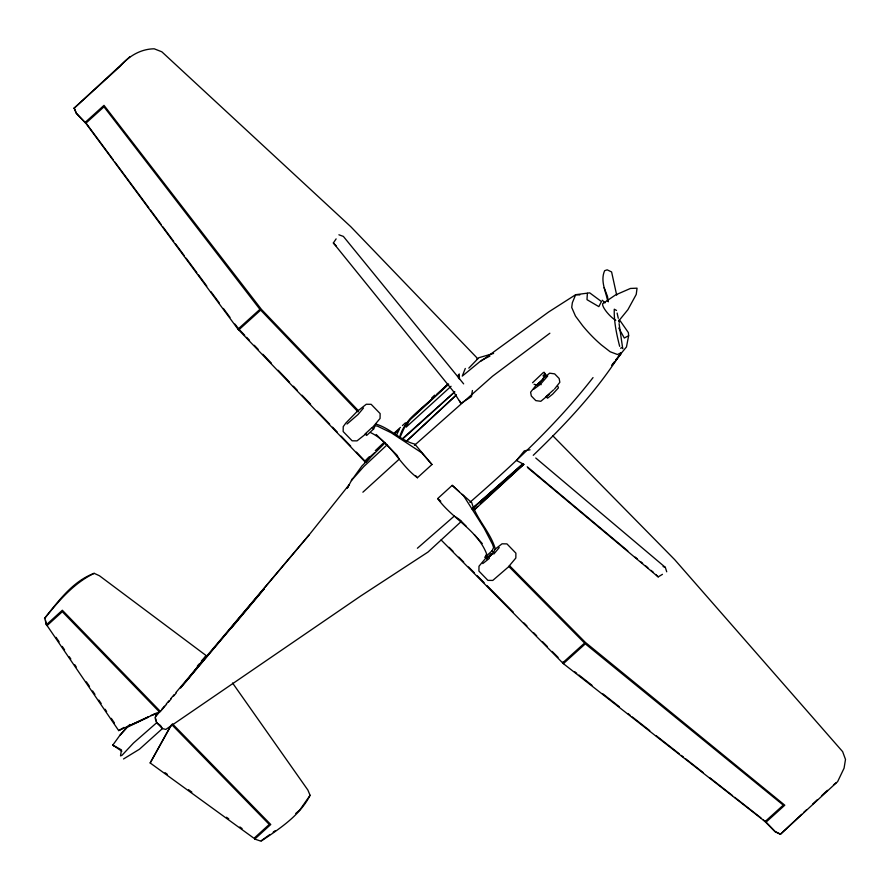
<?xml version="1.0" encoding="UTF-8"?>
<svg xmlns="http://www.w3.org/2000/svg" width="890" height="890" viewBox="0 0 890 890"><rect width="100%" height="100%" fill="white"/><g stroke="black" fill="none" stroke-linecap="round" stroke-linejoin="round"><path stroke-width="1.33" d="M587.378 293.3L586.988 299.663L598.837 306.627L601.462 301.554L589.681 292.843L575.663 294.701L548.663 311.967L481.256 360.995M472.39 390.521L471.511 396.562L460.909 403.381L452.999 390.888L333.361 242.97L336.131 238.887M619.195 322.458L620.119 320.734L628.373 332.615L628.64 335.708L626.471 346.933L615.747 359.916M399.443 437.913C404.138 419.146 422.216 409.011 434.943 396.072M165.751 729.411L162.403 728.576L156.707 722.725L155.283 717.351L156.607 713.635L150.977 715.438M399.888 437.657L406.129 423.762L410.012 419.168L447.792 384.391M534.056 384.302L536.837 384.97L539.106 383.29L543.067 379.073L544.947 373.978L542.967 375.858M465.292 368.449L462.255 376.114L481.434 360.361L489.923 356.1M347.178 488.41L352.551 478.431M370.018 457.104L365.523 462.366L237.975 329.144L85.818 123.243L76.262 113.364L74.182 108.068L129.996 56.604M74.182 108.068L76.351 113.175L85.818 123.243L103.985 106.833L259.925 309.342L237.975 329.144M47.47 624.758L47.081 625.57L118.682 730.59L160.422 711.477L62.333 610.24L46.336 624.802L44.756 618.049C58.684 600.895 72.691 581.281 94.162 573.327L99.446 575.763L206.269 655.663L186.01 681.584M46.336 624.802L45.546 620.43M234.949 324.071L239.01 329.311L238.731 329.912L260.67 310.109L358.058 411.87M118.682 730.59L123.977 727.408M155.283 717.351L156.851 714.036M150.176 762.964L171.648 724.516L269.247 824.44L254.017 838.302L150.176 762.964L170.791 725.695M231.089 628.473L264.319 588.635L180.481 687.97L231.745 627.083M175.986 692.465L308.997 535.068L349.036 484.872L347.879 487.297M373.622 429.013L372.12 427.478L365.134 433.908L366.624 435.455L373.622 429.013L375.168 425.732L377.549 426.154L391.266 432.807L421.816 452.865L431.95 464.513L417.41 477.752C399.832 464.958 390.688 442.185 370.563 432.584M374.734 452.598L364.767 461.587L368.983 457.315M365.523 462.366L369.695 458.128M232.557 682.997L307.873 790.042L310.087 795.304C299.674 815.807 279.549 828.668 261.037 841.195L254.774 839.07L255.163 838.247M462.233 494.328L471.756 502.65C476.484 519.148 490.379 532.02 495.263 548.785L493.583 552.334L486.596 558.775L485.095 557.229L486.641 553.947C477.563 530.129 451.975 518.536 437.68 498.578L452.22 485.35L459.229 491.636M487.709 556.395L486.596 558.775L490.924 553.78M485.095 557.229L492.081 550.799L493.627 547.517L492.537 544.357L484.238 528.382L463.723 495.941L452.22 485.35M763.064 819.568L775.045 831.705L780.374 834.308L837.646 781.598L844.076 768.181L845.5 759.437L842.641 751.649L674.731 559.699L552.612 435.577M765.244 821.281L765.867 822.316L784.802 805.205L585.342 642.369L509.625 565.795M780.374 834.308L801.645 814.339M396.562 434.921L399.432 429.191L394.426 433.953M310.087 795.304L299.785 810.011L295.736 813.471M547.728 375.981L540.508 384.202L533.722 389.253M363.498 408.009L358.047 414.495L347.022 424.018M492.504 553.791L489.211 556.995L491.903 554.047M499.257 547.572L493.805 554.058M121.852 751.26L112.83 745.075L120.161 734.94L129.795 724.482M611.753 365.356L614.144 362.085M197.358 666.165L198.971 664.096M611.997 365.445L621.242 353.608M74.093 108.269L120.25 66.227C128.805 56.126 140.665 48.972 154.215 48.805L161.846 51.809L350.827 226.739L477.819 358.759L468.808 368.126M44.5 618.606C58.551 601.139 73.614 583.25 94.162 573.327M308.997 535.068L232.079 626.371M593.029 377.605C557.04 423.952 513.975 463.89 469.887 502.349M156.484 715.638L159.143 712.478M161.802 709.319L164.461 706.159M166.23 704.046L168.889 700.886M170.669 698.784L174.206 694.567M160.422 711.477L166.597 704.257M168.366 702.199L171.013 699.106M173.661 696.013L176.309 692.921M535.947 385.426L530.607 392.201L531.308 395.983L535.802 400.611L540.808 401.301L549.408 394.148M553.558 389.865L546.048 396.628L547.55 398.175L552.657 394.148L558.442 387.851L557.819 386.204M554.503 389.052L559.843 382.277L559.143 378.495L554.648 373.867L549.653 373.177L543.056 378.539M120.039 735.207L126.959 727.375L147.651 717.485M372.432 427.556L380.063 418.467L380.13 413.583L371.163 404.327L366.28 404.249L357.035 411.569L345.798 423.095L343.228 426.666L343.162 431.539L352.128 440.806L357.012 440.873L366.257 433.564M201.396 660.992L206.269 655.663M486.619 557.14L478.987 566.229L478.931 571.102L487.898 580.369L492.771 580.436L508.201 567.119L515.833 558.03L515.889 553.146L506.933 543.89L502.049 543.812L494.684 549.508M364.767 461.587L369.55 456.626M375.291 450.674L383.267 443.142M533.244 455.313C565.662 424.152 596.979 390.944 620.986 352.763L617.504 354.52L610.184 351.772L601.295 344.875A67.684 28.981 48.6 0 1 582.627 325.695L575.463 316.072L571.714 307.451L572.337 302.745L575.663 294.701L579.779 294.935M385.403 442.53L361.963 465.926L351.416 480.567L363.81 466.538L387.439 444.522M431.617 398.019L434.632 395.16M532.554 382.756L543.445 372.432L544.313 372.332L545.793 375.38L544.335 373.489L547.105 376.325M543.067 379.073L536.837 384.97L540.653 381.81M803.626 812.492L806.607 809.722M812.57 804.171L817.532 799.554M821.503 795.849L827.455 790.309M406.897 440.784L456.425 394.837M406.318 441.462L456.047 395.349M473.78 510.448L523.598 464.458L480.645 503.629M436.957 394.214L448.037 384.002M448.705 384.235L411.18 418.756L409.022 421.081L406.096 427.189L451.063 386.282M461.454 521.284L428.001 552.067L360.661 596.033L166.497 728.955M394.37 432.974L400.422 427.423M402.447 425.576L405.473 422.806M473.491 510.159L477.585 506.432M47.081 625.57L62.311 611.708L159.655 712.189M362.886 492.203L399.232 459.151M254.774 839.07L270.76 824.507L172.415 723.815M85.073 122.475L104.008 105.354L261.438 309.397L358.447 410.757M402.503 439.171L454.834 391.8L402.213 438.87M414.44 445.356L492.504 376.236L549.864 333.227M155.227 718.597L156.707 722.725L133.467 743.061L121.941 755.354L120.517 755.888L121.474 749.892L112.83 745.075M522.152 464.391L472.579 508.301L523.554 464.38M472 508.991L522.797 463.957M417.399 548.251L454.467 515.922M489.389 558.353L482.792 563.581M833.474 784.924L836.277 782.655M261.293 840.649L269.959 834.453M273.208 832.128L275.377 830.581M527.97 467.962L658.188 576.887L662.449 574.339M628.64 335.708L624.313 338.033L618.739 328.032M127.86 726.396L148.419 716.784M123.521 758.97L139.463 749.224L162.403 728.576L160.556 725.561L156.707 722.725M620.586 348.213L622.299 347.612L622.733 348.68L619.084 323.649M478.442 357.847L493.583 353.441M476.795 359.093L477.819 358.759M153.992 714.014L156.251 713.29M530.051 449.795L524.321 450.852L516.467 460.486L524.054 464.447M338.901 234.793L343.373 236.406L463.646 383.879M663.083 566.563L665.319 567.364L666.721 571.792M375.947 424.096C390.165 428.179 400.656 440.65 414.773 444.066L431.95 464.513M780.463 834.119L775.145 831.516L765.99 822.048M616.525 310.465L614.278 309.186C613.833 321.312 616.625 334.418 619.663 346.332M455.814 517.012L459.83 519.771L466.338 526.357M165.073 772.676L167.309 774.3M188.524 789.686L191.873 792.111M226.494 817.231L228.73 818.845M239.888 826.955L242.124 828.568M574.562 671.605L576.742 673.318M578.912 675.02L591.995 685.289M602.886 693.844L619.229 706.671M627.951 713.513L630.131 715.226M632.312 716.928L649.745 730.623M656.275 735.752L679.159 753.708M681.34 755.421L683.52 757.134M685.701 758.836L703.133 772.531M709.675 777.66L732.559 795.615M734.728 797.329L760.883 817.854M527.225 466.783L627.784 550.91M635.193 557.107L637.318 558.875M640.489 561.534L642.613 563.303M645.784 565.962L647.898 567.731M651.08 570.39L653.193 572.159M535.758 458.005L665.319 567.364M437.68 498.578L440.761 501.248M376.214 434.509L396.851 455.035L398.831 458.439M602.23 300.208L605.044 302.878M449.105 547.306L452.988 551.233M458.828 557.129L463.69 562.046M468.552 566.963L474.392 572.86M477.307 575.808L484.116 582.683M487.041 585.631L513.308 612.164M523.999 622.978L526.924 625.926M533.733 632.801L536.648 635.749M542.488 641.645L547.35 646.563M552.212 651.469L558.052 657.365M508.724 566.374L584.574 643.069L562.625 662.883L441.084 539.941M539.173 382.756L541.087 384.725M333.361 242.97L336.231 245.929M656.264 574.918L658.188 576.887M492.081 550.799L493.583 552.334M365.757 461.866L356.412 452.109M112.963 744.797L114.454 746.343M239.01 329.311L244.739 335.308M246.641 337.299L249.512 340.303M254.284 345.287L258.1 349.281M262.873 354.276L271.461 363.253M278.147 370.251L289.595 382.233M293.422 386.216L297.238 390.209M302.01 395.205L310.599 404.194M317.285 411.18L329.689 424.152M332.549 427.156L337.321 432.139M341.137 436.133L350.682 446.124M474.381 534.712L482.258 543.545M415.686 475.661L417.41 477.752M85.952 122.976L113.264 159.844M114.921 162.08L148.864 207.882M150.521 210.118L161.279 224.647M162.937 226.872L173.695 241.401M175.352 243.638L184.453 255.919M186.11 258.156L196.868 272.685M198.526 274.921L206.803 286.091M210.941 291.675L219.218 302.845M223.357 308.43L229.987 317.374M56.037 637.307L59.14 641.879M62.256 646.44L64.592 649.867M69.264 656.72L70.822 659M74.716 664.708L76.262 666.988M86.386 681.829L89.501 686.39M92.616 690.963L94.941 694.389M98.835 700.096L101.171 703.512M105.064 709.23L106.622 711.51M111.283 718.352L114.398 722.925M459.407 400.511L460.909 403.381M604.143 287.693L607.492 296.448L608.293 301.821M617.115 313.069L618.283 318.286M616.681 295.124L611.597 271.94L607.169 269.837L604.644 270.694C600.094 280.851 605.868 291.286 607.703 301.287M458.372 374.79L458.595 378.539M459.218 373.911L459.451 379.051M615.769 320.333A11.893 3.104 47.4 0 1 605.589 310.577A11.893 3.104 47.4 0 1 603.342 303.234L615.48 294.979L630.443 288.449L637.051 288.182L636.239 294.412L627.917 309.653L618.55 321.179A11.893 3.104 47.4 0 0 619.284 319.621M562.914 662.282L563.381 663.651L765.111 821.548L783.278 805.139L585.32 643.848L563.381 663.651L562.914 662.282"/></g></svg>
